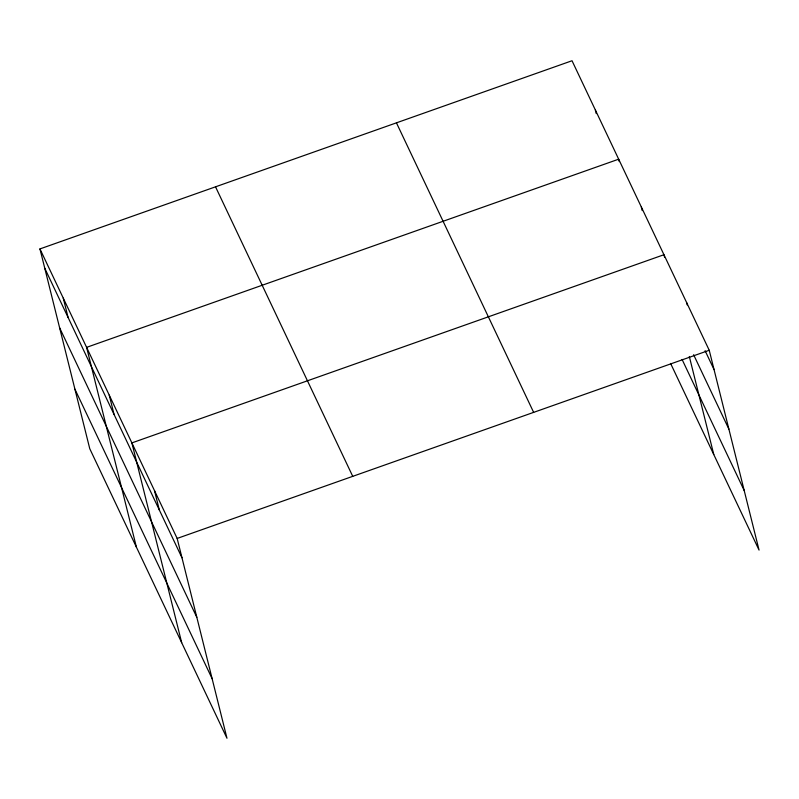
<?xml version="1.0" encoding="UTF-8"?>
<svg xmlns="http://www.w3.org/2000/svg" width="799" height="799" viewBox="0 0 799 799"><rect width="100%" height="100%" fill="white"/><g stroke="black" fill="none" stroke-linecap="round" stroke-linejoin="round"><path stroke-width="1.2" d="M39.95 248.918L177.158 538.436L226.976 738.256L89.768 448.728L39.95 248.918L572.024 60.744L709.232 350.272L759.05 550.082L670.601 363.445M177.158 538.436L709.232 350.272M705.098 350.701L714.046 369.587M693.622 354.726L728.898 429.153M682.076 359.43L744.199 490.526M396.444 122.846L533.642 412.364M215.53 186.816L352.739 476.344M44.764 268.244L181.972 557.762M59.615 327.8L196.824 617.317M74.916 389.173L212.125 678.691M686.591 302.491L687.19 304.908M664.558 257.138L663.949 254.721L131.875 442.896L181.693 642.716M689.317 356.474L713.777 454.541M641.317 206.951L642.216 210.576M619.275 161.598L618.676 159.181L86.602 347.355L136.419 547.165M595.355 109.962L596.254 113.588M154.517 490.666L159.331 509.992M109.243 395.125L114.057 414.451M63.271 298.137L68.095 317.463"/></g></svg>
